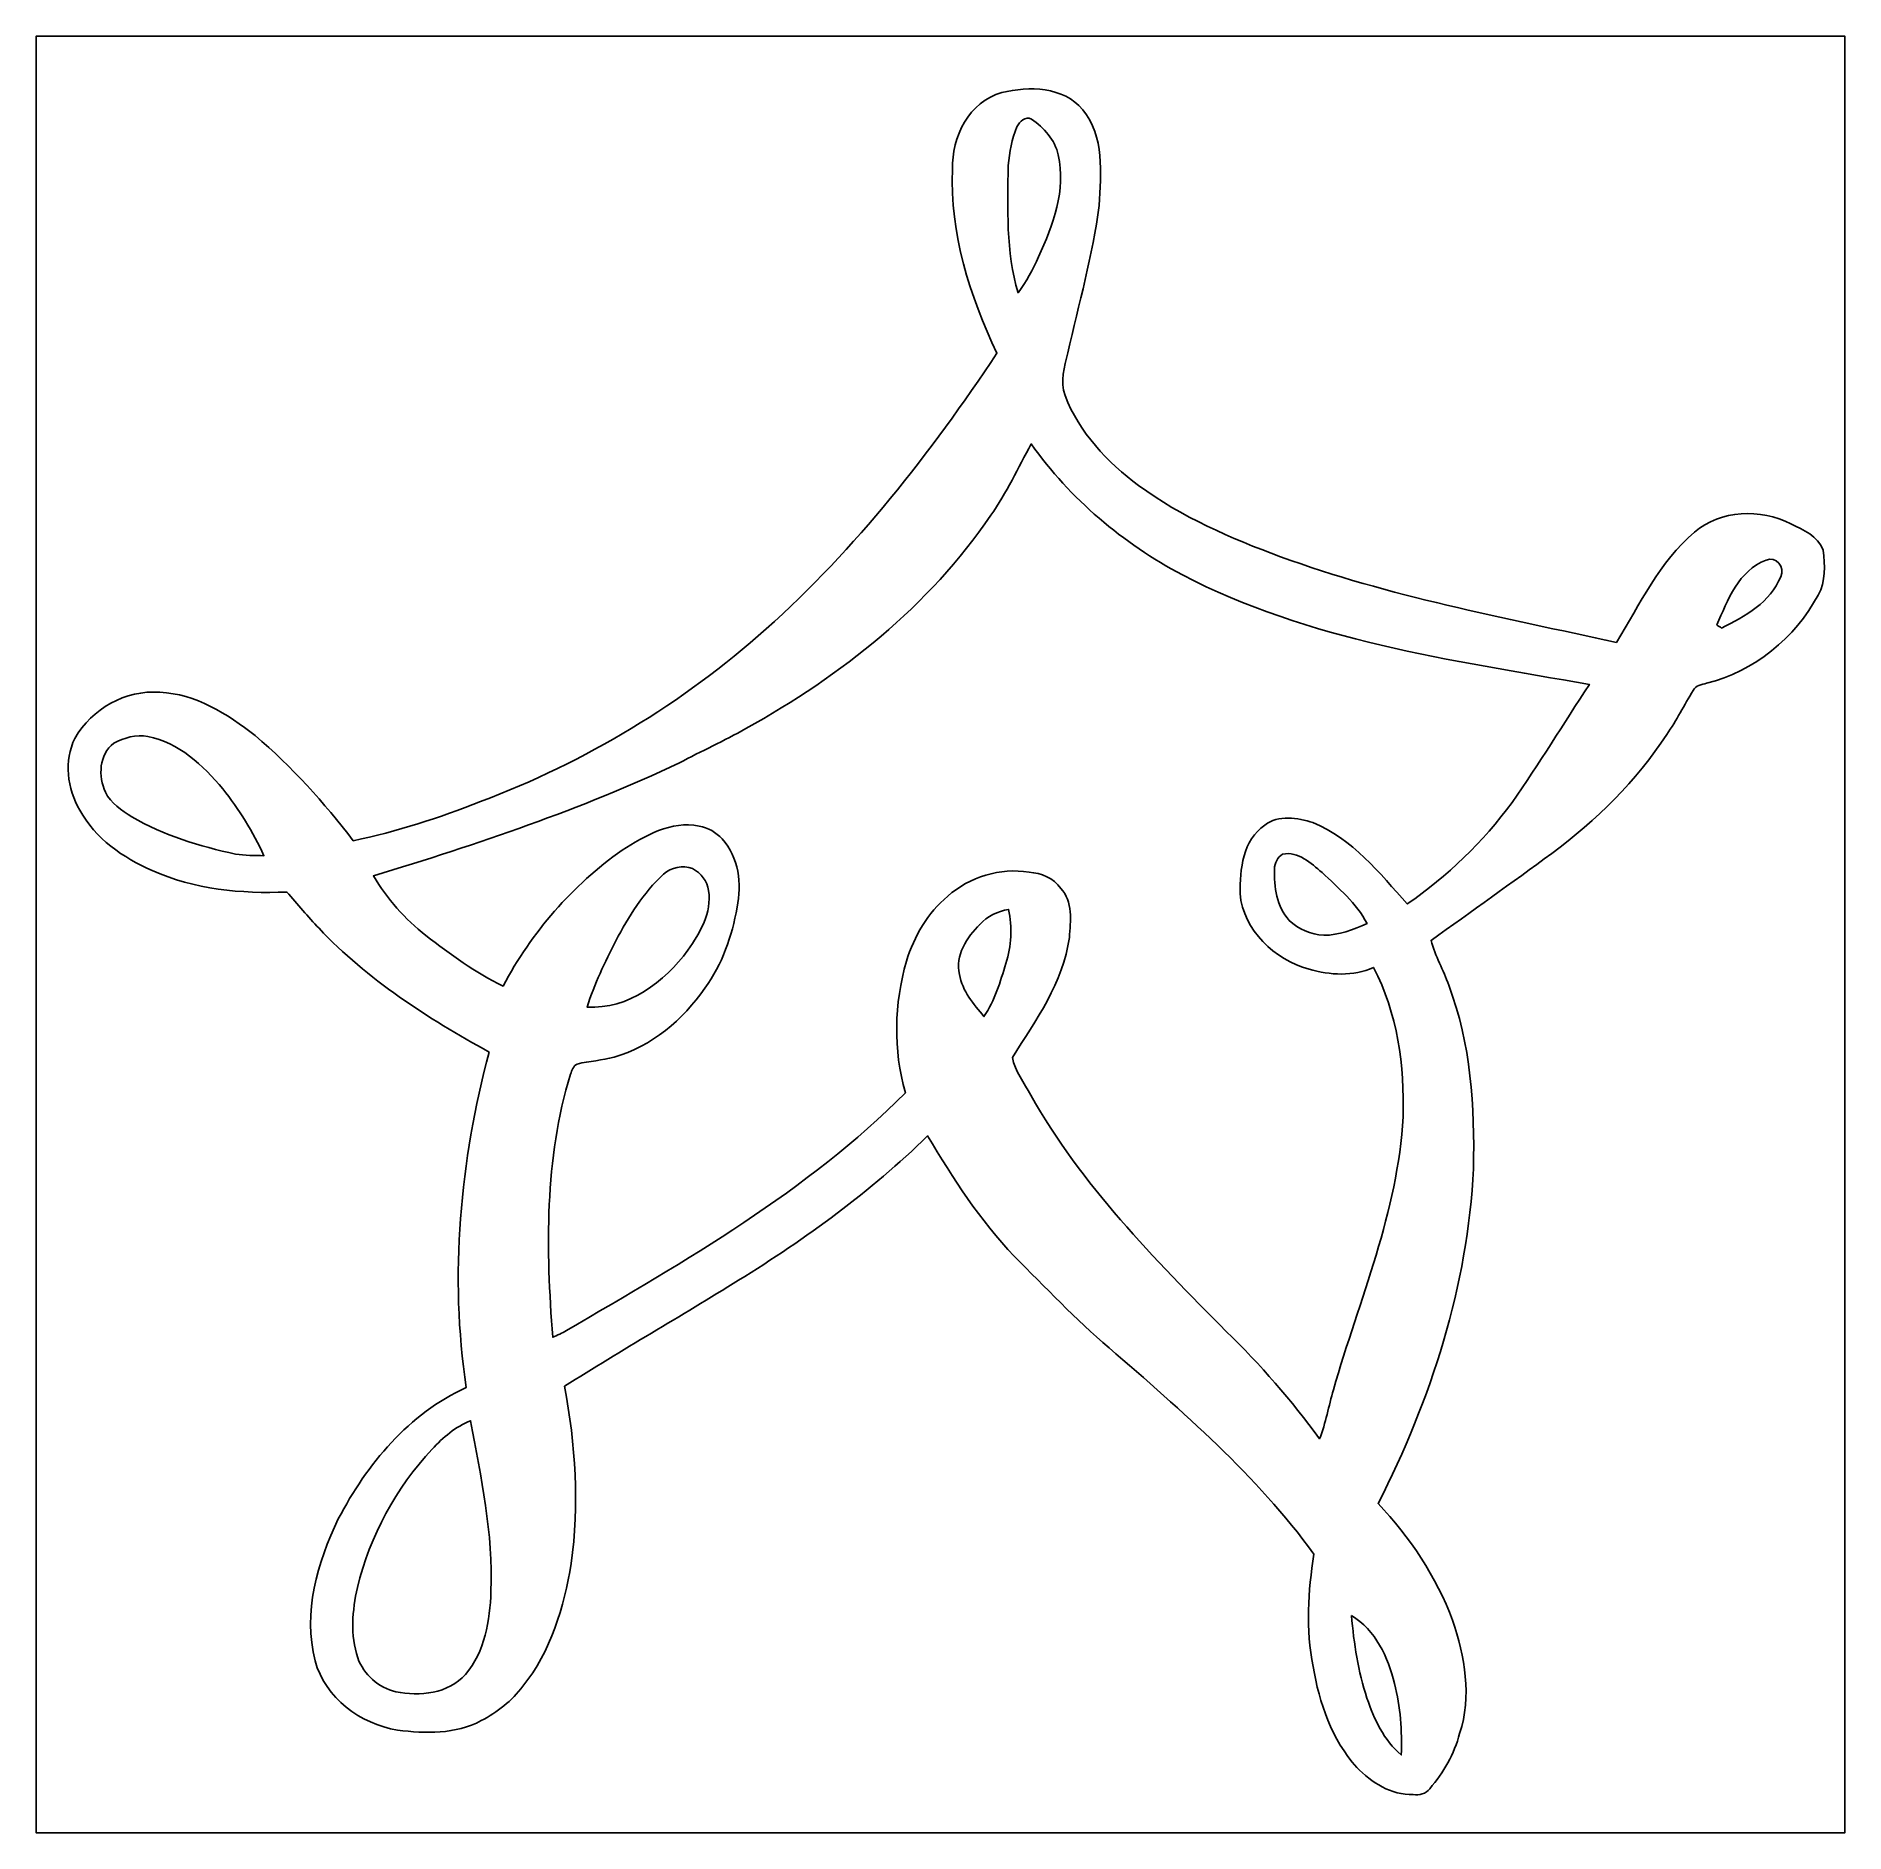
# Model space of a CAD drawing. Header units: centimetres. Extents: x -16.8 to 16.8, y -16.7 to 16.7.
import ezdxf

# ---------------------------------------------------------------- set-up
doc = ezdxf.new("R2010")
doc.units = ezdxf.units.CM
doc.header["$MEASUREMENT"] = 0
doc.layers.add('Layer 1', color=7, linetype='Continuous')

msp = doc.modelspace()

# ---------------------------------------------------------------- linework, layer by layer
at = {"layer": 'Layer 1', "color": 7}
for points, knots in [([(-16.77458, 16.66875), (-16.77458, 16.66875), (16.77458, 16.66875), (16.77458, 16.66875), (16.77458, 16.66875), (16.77458, 16.66875), (16.77458, -16.66875), (16.77458, -16.66875), (16.77458, -16.66875), (16.77458, -16.66875), (-16.77458, -16.66875), (-16.77458, -16.66875), (-16.77458, -16.66875), (-16.77458, -16.66875), (-16.77458, 16.66875), (-16.77458, 16.66875), (-16.77458, 16.66875), (-16.77458, 16.66875), (-16.77458, 16.66875), (-16.77458, 16.66875)], [0, 0, 0, 0, 0.16666667, 0.16666667, 0.16666667, 0.16666667, 0.33333333, 0.33333333, 0.33333333, 0.33333333, 0.5, 0.5, 0.5, 0.5, 0.66666667, 0.66666667, 0.66666667, 0.66666667, 1, 1, 1, 1]), ([(1.13947, 15.62206), (0.53234, 15.45872), (0.20461, 14.79303), (0.22437, 14.20036), (0.22437, 14.20036), (0.1651, 13.00833), (0.54434, 11.85086), (1.04704, 10.78618), (1.04704, 10.78618), (-0.18662, 8.93163), (-1.56633, 7.15504), (-3.23568, 5.6702), (-3.23568, 5.6702), (-4.78261, 4.28801), (-6.58883, 3.19546), (-8.53158, 2.46803), (-8.53158, 2.46803), (-9.29675, 2.16359), (-10.08662, 1.90959), (-10.89237, 1.73919), (-10.89237, 1.73919), (-11.43564, 2.4451), (-12.02902, 3.11856), (-12.71376, 3.69076), (-12.71376, 3.69076), (-13.22458, 4.09116), (-13.81407, 4.46581), (-14.48294, 4.49474), (-14.48294, 4.49474), (-15.11406, 4.54166), (-15.748, 4.18959), (-16.05527, 3.6389), (-16.05527, 3.6389), (-16.26835, 3.22439), (-16.19568, 2.70334), (-15.96637, 2.30893), (-15.96637, 2.30893), (-15.67956, 1.78012), (-15.16063, 1.42134), (-14.62052, 1.18604), (-14.62052, 1.18604), (-13.84088, 0.83608), (-12.97058, 0.75389), (-12.12462, 0.78846), (-12.12462, 0.78846), (-11.92953, 0.56021), (-11.73621, 0.33055), (-11.52737, 0.11465), (-11.52737, 0.11465), (-10.62919, -0.83926), (-9.51442, -1.55469), (-8.37248, -2.18087), (-8.37248, -2.18087), (-8.91328, -4.20194), (-9.10555, -6.3313), (-8.79898, -8.40705), (-8.79898, -8.40705), (-9.8612, -8.88294), (-10.64048, -9.83051), (-11.17, -10.84404), (-11.17, -10.84404), (-11.56194, -11.65366), (-11.82652, -12.58041), (-11.60216, -13.47752), (-11.60216, -13.47752), (-11.41024, -14.16509), (-10.76396, -14.65368), (-10.07181, -14.76093), (-10.07181, -14.76093), (-9.55499, -14.82937), (-8.99125, -14.84207), (-8.51958, -14.58595), (-8.51958, -14.58595), (-8.22043, -14.43284), (-7.94985, -14.21871), (-7.747, -13.94954), (-7.747, -13.94954), (-7.22454, -13.30184), (-6.99029, -12.47987), (-6.84883, -11.67377), (-6.84883, -11.67377), (-6.70066, -10.57839), (-6.76839, -9.46432), (-6.97477, -8.38094), (-6.97477, -8.38094), (-5.90973, -7.70784), (-4.81471, -7.08307), (-3.74579, -6.41597), (-3.74579, -6.41597), (-2.49343, -5.64127), (-1.29611, -4.76814), (-0.24024, -3.73874), (-0.24024, -3.73874), (0.23248, -4.52543), (0.7299, -5.30437), (1.36913, -5.96865), (1.36913, -5.96865), (1.94204, -6.54791), (2.5079, -7.13599), (3.12561, -7.66833), (3.12561, -7.66833), (4.48416, -8.84696), (5.8607, -10.03406), (6.92679, -11.49562), (6.92679, -11.49562), (6.81919, -12.1853), (6.77016, -12.89544), (6.91268, -13.58406), (6.91268, -13.58406), (7.02416, -14.26104), (7.25946, -14.93626), (7.7216, -15.45661), (7.7216, -15.45661), (7.99571, -15.73389), (8.36119, -15.97166), (8.76617, -15.95967), (8.76617, -15.95967), (8.88118, -15.98366), (9.00289, -15.93885), (9.07521, -15.84925), (9.07521, -15.84925), (9.33097, -15.55327), (9.53029, -15.20402), (9.63013, -14.82443), (9.63013, -14.82443), (9.86049, -14.13863), (9.7222, -13.39356), (9.49925, -12.72505), (9.49925, -12.72505), (9.20115, -11.91507), (8.70514, -11.18658), (8.11706, -10.55899), (8.11706, -10.55899), (9.0992, -8.6293), (9.78217, -6.51827), (9.8866, -4.34552), (9.8866, -4.34552), (9.90953, -3.19934), (9.84109, -2.02424), (9.42657, -0.94298), (9.42657, -0.94298), (9.33168, -0.65969), (9.17469, -0.40005), (9.10096, -0.10936), (9.10096, -0.10936), (9.84814, 0.42616), (10.59603, 0.96097), (11.33934, 1.50248), (11.33934, 1.50248), (12.16201, 2.11667), (12.91096, 2.84621), (13.47082, 3.71122), (13.47082, 3.71122), (13.6525, 3.97228), (13.79361, 4.25803), (13.96294, 4.52684), (13.96294, 4.52684), (14.00387, 4.62774), (14.12028, 4.62986), (14.20989, 4.66372), (14.20989, 4.66372), (15.09042, 4.87856), (15.85524, 5.50333), (16.27999, 6.29885), (16.27999, 6.29885), (16.42322, 6.55179), (16.40699, 6.85059), (16.3703, 7.12858), (16.3703, 7.12858), (16.27646, 7.39352), (16.008, 7.50993), (15.77234, 7.62), (15.77234, 7.62), (15.21319, 7.90434), (14.472, 7.88458), (13.98623, 7.46266), (13.98623, 7.46266), (13.33253, 6.91762), (12.97905, 6.12669), (12.53843, 5.41902), (12.53843, 5.41902), (10.44575, 5.88151), (8.32591, 6.27168), (6.30767, 7.0104), (6.30767, 7.0104), (5.3848, 7.35013), (4.47111, 7.74488), (3.67559, 8.33226), (3.67559, 8.33226), (3.09668, 8.76406), (2.56857, 9.31298), (2.31069, 9.99949), (2.31069, 9.99949), (2.20839, 10.26054), (2.3054, 10.53218), (2.36149, 10.79112), (2.36149, 10.79112), (2.56611, 11.70129), (2.82046, 12.60263), (2.94358, 13.52903), (2.94358, 13.52903), (2.9778, 14.12311), (3.04377, 14.81032), (2.63878, 15.30315), (2.63878, 15.30315), (2.27859, 15.73495), (1.64324, 15.74588), (1.13947, 15.62206)], [0, 0, 0, 0, 0.01886792, 0.01886792, 0.01886792, 0.01886792, 0.03773585, 0.03773585, 0.03773585, 0.03773585, 0.05660377, 0.05660377, 0.05660377, 0.05660377, 0.0754717, 0.0754717, 0.0754717, 0.0754717, 0.09433962, 0.09433962, 0.09433962, 0.09433962, 0.11320755, 0.11320755, 0.11320755, 0.11320755, 0.13207547, 0.13207547, 0.13207547, 0.13207547, 0.1509434, 0.1509434, 0.1509434, 0.1509434, 0.16981132, 0.16981132, 0.16981132, 0.16981132, 0.18867925, 0.18867925, 0.18867925, 0.18867925, 0.20754717, 0.20754717, 0.20754717, 0.20754717, 0.22641509, 0.22641509, 0.22641509, 0.22641509, 0.24528302, 0.24528302, 0.24528302, 0.24528302, 0.26415094, 0.26415094, 0.26415094, 0.26415094, 0.28301887, 0.28301887, 0.28301887, 0.28301887, 0.30188679, 0.30188679, 0.30188679, 0.30188679, 0.32075472, 0.32075472, 0.32075472, 0.32075472, 0.33962264, 0.33962264, 0.33962264, 0.33962264, 0.35849057, 0.35849057, 0.35849057, 0.35849057, 0.37735849, 0.37735849, 0.37735849, 0.37735849, 0.39622642, 0.39622642, 0.39622642, 0.39622642, 0.41509434, 0.41509434, 0.41509434, 0.41509434, 0.43396226, 0.43396226, 0.43396226, 0.43396226, 0.45283019, 0.45283019, 0.45283019, 0.45283019, 0.47169811, 0.47169811, 0.47169811, 0.47169811, 0.49056604, 0.49056604, 0.49056604, 0.49056604, 0.50943396, 0.50943396, 0.50943396, 0.50943396, 0.52830189, 0.52830189, 0.52830189, 0.52830189, 0.54716981, 0.54716981, 0.54716981, 0.54716981, 0.56603774, 0.56603774, 0.56603774, 0.56603774, 0.58490566, 0.58490566, 0.58490566, 0.58490566, 0.60377358, 0.60377358, 0.60377358, 0.60377358, 0.62264151, 0.62264151, 0.62264151, 0.62264151, 0.64150943, 0.64150943, 0.64150943, 0.64150943, 0.66037736, 0.66037736, 0.66037736, 0.66037736, 0.67924528, 0.67924528, 0.67924528, 0.67924528, 0.69811321, 0.69811321, 0.69811321, 0.69811321, 0.71698113, 0.71698113, 0.71698113, 0.71698113, 0.73584906, 0.73584906, 0.73584906, 0.73584906, 0.75471698, 0.75471698, 0.75471698, 0.75471698, 0.77358491, 0.77358491, 0.77358491, 0.77358491, 0.79245283, 0.79245283, 0.79245283, 0.79245283, 0.81132075, 0.81132075, 0.81132075, 0.81132075, 0.83018868, 0.83018868, 0.83018868, 0.83018868, 0.8490566, 0.8490566, 0.8490566, 0.8490566, 0.86792453, 0.86792453, 0.86792453, 0.86792453, 0.88679245, 0.88679245, 0.88679245, 0.88679245, 0.90566038, 0.90566038, 0.90566038, 0.90566038, 0.9245283, 0.9245283, 0.9245283, 0.9245283, 0.94339623, 0.94339623, 0.94339623, 0.94339623, 0.96226415, 0.96226415, 0.96226415, 0.96226415, 1, 1, 1, 1]), ([(1.41852, 14.98741), (1.46085, 15.08337), (1.57903, 15.19167), (1.68734, 15.12958), (1.68734, 15.12958), (1.91452, 14.97048), (2.12513, 14.74576), (2.1844, 14.46565), (2.1844, 14.46565), (2.33151, 13.81372), (2.0895, 13.15896), (1.81892, 12.57335), (1.81892, 12.57335), (1.71344, 12.34017), (1.59456, 12.1098), (1.43792, 11.9066), (1.43792, 11.9066), (1.20826, 12.67107), (1.24778, 13.48211), (1.25554, 14.27057), (1.25554, 14.27057), (1.28129, 14.51363), (1.31727, 14.76269), (1.41852, 14.98741)], [0, 0, 0, 0, 0.14285714, 0.14285714, 0.14285714, 0.14285714, 0.28571429, 0.28571429, 0.28571429, 0.28571429, 0.42857143, 0.42857143, 0.42857143, 0.42857143, 0.57142857, 0.57142857, 0.57142857, 0.57142857, 0.71428571, 0.71428571, 0.71428571, 0.71428571, 1, 1, 1, 1]), ([(0.9338, 7.77946), (1.22696, 8.19503), (1.43969, 8.65787), (1.68275, 9.10272), (1.68275, 9.10272), (2.40489, 8.08002), (3.38279, 7.25734), (4.48627, 6.67279), (4.48627, 6.67279), (6.82307, 5.45218), (9.47279, 5.09164), (12.03713, 4.63903), (12.03713, 4.63903), (11.55594, 3.91195), (11.10509, 3.16336), (10.60097, 2.45181), (10.60097, 2.45181), (10.06651, 1.71768), (9.40294, 1.08268), (8.65681, 0.56656), (8.65681, 0.56656), (8.14599, 1.14194), (7.6387, 1.77483), (6.90845, 2.0761), (6.90845, 2.0761), (6.62305, 2.16464), (6.26851, 2.2292), (6.01451, 2.02918), (6.01451, 2.02918), (5.60987, 1.75542), (5.55307, 1.20333), (5.5566, 0.75883), (5.5566, 0.75883), (5.61587, 0.06879), (6.19972, -0.45932), (6.83613, -0.64594), (6.83613, -0.64594), (7.22312, -0.75142), (7.65845, -0.78599), (8.03099, -0.61066), (8.03099, -0.61066), (8.47831, -1.45874), (8.60848, -2.43664), (8.58026, -3.3849), (8.58026, -3.3849), (8.48713, -5.14385), (7.76993, -6.77545), (7.28698, -8.44621), (7.28698, -8.44621), (7.20125, -8.74889), (7.14763, -9.06216), (7.03227, -9.35602), (7.03227, -9.35602), (6.50875, -8.64764), (5.93478, -7.97595), (5.30084, -7.36388), (5.30084, -7.36388), (3.96381, -6.01909), (2.61373, -4.64467), (1.67393, -2.98133), (1.67393, -2.98133), (1.55681, -2.75167), (1.38007, -2.53929), (1.33279, -2.28212), (1.33279, -2.28212), (1.76989, -1.58926), (2.27683, -0.88935), (2.39007, -0.05503), (2.39007, -0.05503), (2.41229, 0.24977), (2.4638, 0.61207), (2.23026, 0.85549), (2.23026, 0.85549), (2.09762, 1.0474), (1.86972, 1.14088), (1.64289, 1.15605), (1.64289, 1.15605), (1.10596, 1.24495), (0.54151, 1.06786), (0.13406, 0.71155), (0.13406, 0.71155), (-0.23918, 0.40181), (-0.48613, -0.03493), (-0.63218, -0.49213), (-0.63218, -0.49213), (-0.85725, -1.28588), (-0.87948, -2.14066), (-0.65193, -2.93617), (-0.65193, -2.93617), (-2.4698, -4.77026), (-4.72969, -6.05472), (-6.93914, -7.34942), (-6.93914, -7.34942), (-7.02098, -7.39599), (-7.10565, -7.43726), (-7.19314, -7.47219), (-7.19314, -7.47219), (-7.31767, -5.84553), (-7.34836, -4.16666), (-6.86329, -2.59151), (-6.86329, -2.59151), (-6.83401, -2.52377), (-6.8132, -2.43734), (-6.74053, -2.40312), (-6.74053, -2.40312), (-6.51439, -2.34491), (-6.27768, -2.33927), (-6.05296, -2.27506), (-6.05296, -2.27506), (-5.35517, -2.08033), (-4.77732, -1.57939), (-4.36915, -0.99448), (-4.36915, -0.99448), (-4.05165, -0.55351), (-3.86186, -0.02963), (-3.77437, 0.50412), (-3.77437, 0.50412), (-3.68335, 0.93557), (-3.74191, 1.43581), (-4.04883, 1.77306), (-4.04883, 1.77306), (-4.16207, 1.89406), (-4.31306, 1.98402), (-4.47781, 2.00872), (-4.47781, 2.00872), (-4.99886, 2.12513), (-5.4804, 1.82174), (-5.90691, 1.56669), (-5.90691, 1.56669), (-6.82554, 0.91475), (-7.5879, 0.03881), (-8.11318, -0.95814), (-8.11318, -0.95814), (-8.62965, -0.71226), (-9.09285, -0.36759), (-9.54405, -0.0194), (-9.54405, -0.0194), (-9.93881, 0.28046), (-10.25878, 0.66675), (-10.51913, 1.0862), (-10.51913, 1.0862), (-8.59049, 1.67711), (-6.67032, 2.32022), (-4.84434, 3.18347), (-4.84434, 3.18347), (-4.43618, 3.40325), (-4.01214, 3.59234), (-3.60821, 3.82023), (-3.60821, 3.82023), (-1.84221, 4.80201), (-0.20779, 6.09494), (0.9338, 7.77946)], [0, 0, 0, 0, 0.02564103, 0.02564103, 0.02564103, 0.02564103, 0.05128205, 0.05128205, 0.05128205, 0.05128205, 0.07692308, 0.07692308, 0.07692308, 0.07692308, 0.1025641, 0.1025641, 0.1025641, 0.1025641, 0.12820513, 0.12820513, 0.12820513, 0.12820513, 0.15384615, 0.15384615, 0.15384615, 0.15384615, 0.17948718, 0.17948718, 0.17948718, 0.17948718, 0.20512821, 0.20512821, 0.20512821, 0.20512821, 0.23076923, 0.23076923, 0.23076923, 0.23076923, 0.25641026, 0.25641026, 0.25641026, 0.25641026, 0.28205128, 0.28205128, 0.28205128, 0.28205128, 0.30769231, 0.30769231, 0.30769231, 0.30769231, 0.33333333, 0.33333333, 0.33333333, 0.33333333, 0.35897436, 0.35897436, 0.35897436, 0.35897436, 0.38461538, 0.38461538, 0.38461538, 0.38461538, 0.41025641, 0.41025641, 0.41025641, 0.41025641, 0.43589744, 0.43589744, 0.43589744, 0.43589744, 0.46153846, 0.46153846, 0.46153846, 0.46153846, 0.48717949, 0.48717949, 0.48717949, 0.48717949, 0.51282051, 0.51282051, 0.51282051, 0.51282051, 0.53846154, 0.53846154, 0.53846154, 0.53846154, 0.56410256, 0.56410256, 0.56410256, 0.56410256, 0.58974359, 0.58974359, 0.58974359, 0.58974359, 0.61538462, 0.61538462, 0.61538462, 0.61538462, 0.64102564, 0.64102564, 0.64102564, 0.64102564, 0.66666667, 0.66666667, 0.66666667, 0.66666667, 0.69230769, 0.69230769, 0.69230769, 0.69230769, 0.71794872, 0.71794872, 0.71794872, 0.71794872, 0.74358974, 0.74358974, 0.74358974, 0.74358974, 0.76923077, 0.76923077, 0.76923077, 0.76923077, 0.79487179, 0.79487179, 0.79487179, 0.79487179, 0.82051282, 0.82051282, 0.82051282, 0.82051282, 0.84615385, 0.84615385, 0.84615385, 0.84615385, 0.87179487, 0.87179487, 0.87179487, 0.87179487, 0.8974359, 0.8974359, 0.8974359, 0.8974359, 0.92307692, 0.92307692, 0.92307692, 0.92307692, 0.94871795, 0.94871795, 0.94871795, 0.94871795, 1, 1, 1, 1]), ([(15.3162, 6.94655), (15.49082, 7.03298), (15.6785, 6.80685), (15.58537, 6.63963), (15.58537, 6.63963), (15.39734, 6.16479), (14.92215, 5.90303), (14.48823, 5.68678), (14.48823, 5.68678), (14.46565, 5.70089), (14.4205, 5.72876), (14.39827, 5.74287), (14.39827, 5.74287), (14.60712, 6.20219), (14.80079, 6.75746), (15.3162, 6.94655)], [0, 0, 0, 0, 0.2, 0.2, 0.2, 0.2, 0.4, 0.4, 0.4, 0.4, 0.6, 0.6, 0.6, 0.6, 1, 1, 1, 1]), ([(-15.33172, 3.54859), (-15.14404, 3.65689), (-14.92003, 3.70805), (-14.70448, 3.67594), (-14.70448, 3.67594), (-14.12734, 3.56729), (-13.67931, 3.1369), (-13.31278, 2.70369), (-13.31278, 2.70369), (-13.01503, 2.31951), (-12.74974, 1.90606), (-12.55078, 1.46156), (-12.55078, 1.46156), (-12.7254, 1.47249), (-12.90214, 1.45979), (-13.0743, 1.4926), (-13.0743, 1.4926), (-13.74246, 1.63477), (-14.40603, 1.83938), (-15.00082, 2.18087), (-15.00082, 2.18087), (-15.18461, 2.30611), (-15.38958, 2.43487), (-15.49153, 2.64019), (-15.49153, 2.64019), (-15.62418, 2.93758), (-15.61112, 3.33728), (-15.33172, 3.54859)], [0, 0, 0, 0, 0.125, 0.125, 0.125, 0.125, 0.25, 0.25, 0.25, 0.25, 0.375, 0.375, 0.375, 0.375, 0.5, 0.5, 0.5, 0.5, 0.625, 0.625, 0.625, 0.625, 0.75, 0.75, 0.75, 0.75, 1, 1, 1, 1]), ([(6.34541, 1.49225), (6.64069, 1.55011), (6.86964, 1.32045), (7.07849, 1.15182), (7.07849, 1.15182), (7.38046, 0.86184), (7.71419, 0.58138), (7.91245, 0.20496), (7.91245, 0.20496), (7.65916, 0.08784), (7.39034, -0.01235), (7.10812, -0.01517), (7.10812, -0.01517), (6.87176, 0.00176), (6.64034, 0.09596), (6.4703, 0.26211), (6.4703, 0.26211), (6.23182, 0.51541), (6.18878, 0.88441), (6.19337, 1.21638), (6.19337, 1.21638), (6.19866, 1.32503), (6.25369, 1.43192), (6.34541, 1.49225)], [0, 0, 0, 0, 0.14285714, 0.14285714, 0.14285714, 0.14285714, 0.28571429, 0.28571429, 0.28571429, 0.28571429, 0.42857143, 0.42857143, 0.42857143, 0.42857143, 0.57142857, 0.57142857, 0.57142857, 0.57142857, 0.71428571, 0.71428571, 0.71428571, 0.71428571, 1, 1, 1, 1]), ([(-5.14068, 1.11901), (-4.9978, 1.25236), (-4.78084, 1.28834), (-4.59775, 1.22237), (-4.59775, 1.22237), (-4.44571, 1.14053), (-4.31906, 0.9906), (-4.30213, 0.81386), (-4.30213, 0.81386), (-4.23863, 0.40711), (-4.46229, 0.02928), (-4.68524, -0.29034), (-4.68524, -0.29034), (-5.11669, -0.87983), (-5.79085, -1.39418), (-6.55673, -1.3462), (-6.55673, -1.3462), (-6.41844, -0.92004), (-6.22547, -0.51435), (-6.02192, -0.11606), (-6.02192, -0.11606), (-5.78803, 0.33338), (-5.51215, 0.77011), (-5.14068, 1.11901)], [0, 0, 0, 0, 0.14285714, 0.14285714, 0.14285714, 0.14285714, 0.28571429, 0.28571429, 0.28571429, 0.28571429, 0.42857143, 0.42857143, 0.42857143, 0.42857143, 0.57142857, 0.57142857, 0.57142857, 0.57142857, 0.71428571, 0.71428571, 0.71428571, 0.71428571, 1, 1, 1, 1]), ([(0.72884, 0.18803), (0.86713, 0.34184), (1.06398, 0.42721), (1.26436, 0.46602), (1.26436, 0.46602), (1.33562, 0.13441), (1.32045, -0.21519), (1.21179, -0.53693), (1.21179, -0.53693), (1.1116, -0.87806), (1.00471, -1.22273), (0.8068, -1.52188), (0.8068, -1.52188), (0.61454, -1.29187), (0.40111, -1.04846), (0.35489, -0.7426), (0.35489, -0.7426), (0.26176, -0.38911), (0.49212, -0.05151), (0.72884, 0.18803)], [0, 0, 0, 0, 0.16666667, 0.16666667, 0.16666667, 0.16666667, 0.33333333, 0.33333333, 0.33333333, 0.33333333, 0.5, 0.5, 0.5, 0.5, 0.66666667, 0.66666667, 0.66666667, 0.66666667, 1, 1, 1, 1]), ([(-9.4294, -9.55005), (-9.2269, -9.3345), (-8.99689, -9.12989), (-8.71679, -9.02335), (-8.71679, -9.02335), (-8.52382, -10.06898), (-8.29592, -11.11956), (-8.33931, -12.18918), (-8.33931, -12.18918), (-8.35731, -12.72646), (-8.44868, -13.30995), (-8.81204, -13.73117), (-8.81204, -13.73117), (-9.1246, -14.08748), (-9.66505, -14.13933), (-10.1025, -14.05255), (-10.1025, -14.05255), (-10.42353, -13.97706), (-10.69481, -13.73187), (-10.81052, -13.42355), (-10.81052, -13.42355), (-10.94775, -12.99845), (-10.91177, -12.54337), (-10.81687, -12.11404), (-10.81687, -12.11404), (-10.58263, -11.15977), (-10.10038, -10.26795), (-9.4294, -9.55005)], [0, 0, 0, 0, 0.125, 0.125, 0.125, 0.125, 0.25, 0.25, 0.25, 0.25, 0.375, 0.375, 0.375, 0.375, 0.5, 0.5, 0.5, 0.5, 0.625, 0.625, 0.625, 0.625, 0.75, 0.75, 0.75, 0.75, 1, 1, 1, 1]), ([(7.62247, -12.63615), (8.07367, -12.90602), (8.30016, -13.40944), (8.42257, -13.89944), (8.42257, -13.89944), (8.53511, -14.33019), (8.56121, -14.77786), (8.54604, -15.22166), (8.54604, -15.22166), (8.22431, -14.95319), (8.04333, -14.55879), (7.91104, -14.17002), (7.91104, -14.17002), (7.74771, -13.67437), (7.66762, -13.15473), (7.62247, -12.63615)], [0, 0, 0, 0, 0.2, 0.2, 0.2, 0.2, 0.4, 0.4, 0.4, 0.4, 0.6, 0.6, 0.6, 0.6, 1, 1, 1, 1])]:
    msp.add_open_spline(points, degree=3, knots=knots, dxfattribs=at)
at = {"layer": 'Layer 1', "color": 251}
for points, knots in [([(1.13947, 15.62206), (1.64324, 15.74588), (2.27859, 15.73495), (2.63878, 15.30315), (2.63878, 15.30315), (3.04377, 14.81032), (2.9778, 14.12311), (2.94358, 13.52903), (2.94358, 13.52903), (2.82046, 12.60263), (2.56611, 11.70129), (2.36149, 10.79112), (2.36149, 10.79112), (2.3054, 10.53218), (2.20839, 10.26054), (2.31069, 9.99949), (2.31069, 9.99949), (2.56857, 9.31298), (3.09668, 8.76406), (3.67559, 8.33226), (3.67559, 8.33226), (4.47111, 7.74488), (5.3848, 7.35013), (6.30767, 7.0104), (6.30767, 7.0104), (8.32591, 6.27168), (10.44575, 5.88151), (12.53843, 5.41902), (12.53843, 5.41902), (12.97905, 6.12669), (13.33253, 6.91762), (13.98623, 7.46266), (13.98623, 7.46266), (14.472, 7.88458), (15.21319, 7.90434), (15.77234, 7.62), (15.77234, 7.62), (16.008, 7.50993), (16.27646, 7.39352), (16.3703, 7.12858), (16.3703, 7.12858), (16.40699, 6.85059), (16.42322, 6.55179), (16.27999, 6.29885), (16.27999, 6.29885), (15.85524, 5.50333), (15.09042, 4.87856), (14.20989, 4.66372), (14.20989, 4.66372), (14.12028, 4.62986), (14.00387, 4.62774), (13.96294, 4.52684), (13.96294, 4.52684), (13.79361, 4.25803), (13.6525, 3.97228), (13.47082, 3.71122), (13.47082, 3.71122), (12.91096, 2.84621), (12.16201, 2.11667), (11.33934, 1.50248), (11.33934, 1.50248), (10.59603, 0.96097), (9.84814, 0.42616), (9.10096, -0.10936), (9.10096, -0.10936), (9.17469, -0.40005), (9.33168, -0.65969), (9.42657, -0.94298), (9.42657, -0.94298), (9.84109, -2.02424), (9.90953, -3.19934), (9.8866, -4.34552), (9.8866, -4.34552), (9.78217, -6.51827), (9.0992, -8.6293), (8.11706, -10.55899), (8.11706, -10.55899), (8.70514, -11.18658), (9.20115, -11.91507), (9.49925, -12.72505), (9.49925, -12.72505), (9.7222, -13.39356), (9.86049, -14.13863), (9.63013, -14.82443), (9.63013, -14.82443), (9.53029, -15.20402), (9.33097, -15.55327), (9.07521, -15.84925), (9.07521, -15.84925), (9.00289, -15.93885), (8.88118, -15.98366), (8.76617, -15.95967), (8.76617, -15.95967), (8.36119, -15.97166), (7.99571, -15.73389), (7.7216, -15.45661), (7.7216, -15.45661), (7.25946, -14.93626), (7.02416, -14.26104), (6.91268, -13.58406), (6.91268, -13.58406), (6.77016, -12.89544), (6.81919, -12.1853), (6.92679, -11.49562), (6.92679, -11.49562), (5.8607, -10.03406), (4.48416, -8.84696), (3.12561, -7.66833), (3.12561, -7.66833), (2.5079, -7.13599), (1.94204, -6.54791), (1.36913, -5.96865), (1.36913, -5.96865), (0.7299, -5.30437), (0.23248, -4.52543), (-0.24024, -3.73874), (-0.24024, -3.73874), (-1.29611, -4.76814), (-2.49343, -5.64127), (-3.74579, -6.41597), (-3.74579, -6.41597), (-4.81471, -7.08307), (-5.90973, -7.70784), (-6.97477, -8.38094), (-6.97477, -8.38094), (-6.76839, -9.46432), (-6.70066, -10.57839), (-6.84883, -11.67377), (-6.84883, -11.67377), (-6.99029, -12.47987), (-7.22454, -13.30184), (-7.747, -13.94954), (-7.747, -13.94954), (-7.94985, -14.21871), (-8.22043, -14.43284), (-8.51958, -14.58595), (-8.51958, -14.58595), (-8.99125, -14.84207), (-9.55499, -14.82937), (-10.07181, -14.76093), (-10.07181, -14.76093), (-10.76396, -14.65368), (-11.41024, -14.16509), (-11.60216, -13.47752), (-11.60216, -13.47752), (-11.82652, -12.58041), (-11.56194, -11.65366), (-11.17, -10.84404), (-11.17, -10.84404), (-10.64048, -9.83051), (-9.8612, -8.88294), (-8.79898, -8.40705), (-8.79898, -8.40705), (-9.10555, -6.3313), (-8.91328, -4.20194), (-8.37248, -2.18087), (-8.37248, -2.18087), (-9.51442, -1.55469), (-10.62919, -0.83926), (-11.52737, 0.11465), (-11.52737, 0.11465), (-11.73621, 0.33055), (-11.92953, 0.56021), (-12.12462, 0.78846), (-12.12462, 0.78846), (-12.97058, 0.75389), (-13.84088, 0.83608), (-14.62052, 1.18604), (-14.62052, 1.18604), (-15.16063, 1.42134), (-15.67956, 1.78012), (-15.96637, 2.30893), (-15.96637, 2.30893), (-16.19568, 2.70334), (-16.26835, 3.22439), (-16.05527, 3.6389), (-16.05527, 3.6389), (-15.748, 4.18959), (-15.11406, 4.54166), (-14.48294, 4.49474), (-14.48294, 4.49474), (-13.81407, 4.46581), (-13.22458, 4.09116), (-12.71376, 3.69076), (-12.71376, 3.69076), (-12.02902, 3.11856), (-11.43564, 2.4451), (-10.89237, 1.73919), (-10.89237, 1.73919), (-10.08662, 1.90959), (-9.29675, 2.16359), (-8.53158, 2.46803), (-8.53158, 2.46803), (-6.58883, 3.19546), (-4.78261, 4.28801), (-3.23568, 5.6702), (-3.23568, 5.6702), (-1.56633, 7.15504), (-0.18662, 8.93163), (1.04704, 10.78618), (1.04704, 10.78618), (0.54434, 11.85086), (0.1651, 13.00833), (0.22437, 14.20036), (0.22437, 14.20036), (0.20461, 14.79303), (0.53234, 15.45872), (1.13947, 15.62206), (1.13947, 15.62206), (1.13947, 15.62206), (1.13947, 15.62206), (1.13947, 15.62206)], [0, 0, 0, 0, 0.01851852, 0.01851852, 0.01851852, 0.01851852, 0.03703704, 0.03703704, 0.03703704, 0.03703704, 0.05555556, 0.05555556, 0.05555556, 0.05555556, 0.07407407, 0.07407407, 0.07407407, 0.07407407, 0.09259259, 0.09259259, 0.09259259, 0.09259259, 0.11111111, 0.11111111, 0.11111111, 0.11111111, 0.12962963, 0.12962963, 0.12962963, 0.12962963, 0.14814815, 0.14814815, 0.14814815, 0.14814815, 0.16666667, 0.16666667, 0.16666667, 0.16666667, 0.18518519, 0.18518519, 0.18518519, 0.18518519, 0.2037037, 0.2037037, 0.2037037, 0.2037037, 0.22222222, 0.22222222, 0.22222222, 0.22222222, 0.24074074, 0.24074074, 0.24074074, 0.24074074, 0.25925926, 0.25925926, 0.25925926, 0.25925926, 0.27777778, 0.27777778, 0.27777778, 0.27777778, 0.2962963, 0.2962963, 0.2962963, 0.2962963, 0.31481481, 0.31481481, 0.31481481, 0.31481481, 0.33333333, 0.33333333, 0.33333333, 0.33333333, 0.35185185, 0.35185185, 0.35185185, 0.35185185, 0.37037037, 0.37037037, 0.37037037, 0.37037037, 0.38888889, 0.38888889, 0.38888889, 0.38888889, 0.40740741, 0.40740741, 0.40740741, 0.40740741, 0.42592593, 0.42592593, 0.42592593, 0.42592593, 0.44444444, 0.44444444, 0.44444444, 0.44444444, 0.46296296, 0.46296296, 0.46296296, 0.46296296, 0.48148148, 0.48148148, 0.48148148, 0.48148148, 0.5, 0.5, 0.5, 0.5, 0.51851852, 0.51851852, 0.51851852, 0.51851852, 0.53703704, 0.53703704, 0.53703704, 0.53703704, 0.55555556, 0.55555556, 0.55555556, 0.55555556, 0.57407407, 0.57407407, 0.57407407, 0.57407407, 0.59259259, 0.59259259, 0.59259259, 0.59259259, 0.61111111, 0.61111111, 0.61111111, 0.61111111, 0.62962963, 0.62962963, 0.62962963, 0.62962963, 0.64814815, 0.64814815, 0.64814815, 0.64814815, 0.66666667, 0.66666667, 0.66666667, 0.66666667, 0.68518519, 0.68518519, 0.68518519, 0.68518519, 0.7037037, 0.7037037, 0.7037037, 0.7037037, 0.72222222, 0.72222222, 0.72222222, 0.72222222, 0.74074074, 0.74074074, 0.74074074, 0.74074074, 0.75925926, 0.75925926, 0.75925926, 0.75925926, 0.77777778, 0.77777778, 0.77777778, 0.77777778, 0.7962963, 0.7962963, 0.7962963, 0.7962963, 0.81481481, 0.81481481, 0.81481481, 0.81481481, 0.83333333, 0.83333333, 0.83333333, 0.83333333, 0.85185185, 0.85185185, 0.85185185, 0.85185185, 0.87037037, 0.87037037, 0.87037037, 0.87037037, 0.88888889, 0.88888889, 0.88888889, 0.88888889, 0.90740741, 0.90740741, 0.90740741, 0.90740741, 0.92592593, 0.92592593, 0.92592593, 0.92592593, 0.94444444, 0.94444444, 0.94444444, 0.94444444, 0.96296296, 0.96296296, 0.96296296, 0.96296296, 1, 1, 1, 1]), ([(1.41852, 14.98741), (1.31727, 14.76269), (1.28129, 14.51363), (1.25554, 14.27057), (1.25554, 14.27057), (1.24778, 13.48211), (1.20826, 12.67107), (1.43792, 11.9066), (1.43792, 11.9066), (1.59456, 12.1098), (1.71344, 12.34017), (1.81892, 12.57335), (1.81892, 12.57335), (2.0895, 13.15896), (2.33151, 13.81372), (2.1844, 14.46565), (2.1844, 14.46565), (2.12513, 14.74576), (1.91452, 14.97048), (1.68734, 15.12958), (1.68734, 15.12958), (1.57903, 15.19167), (1.46085, 15.08337), (1.41852, 14.98741), (1.41852, 14.98741), (1.41852, 14.98741), (1.41852, 14.98741), (1.41852, 14.98741)], [0, 0, 0, 0, 0.125, 0.125, 0.125, 0.125, 0.25, 0.25, 0.25, 0.25, 0.375, 0.375, 0.375, 0.375, 0.5, 0.5, 0.5, 0.5, 0.625, 0.625, 0.625, 0.625, 0.75, 0.75, 0.75, 0.75, 1, 1, 1, 1]), ([(0.9338, 7.77946), (-0.20779, 6.09494), (-1.84221, 4.80201), (-3.60821, 3.82023), (-3.60821, 3.82023), (-4.01214, 3.59234), (-4.43618, 3.40325), (-4.84434, 3.18347), (-4.84434, 3.18347), (-6.67032, 2.32022), (-8.59049, 1.67711), (-10.51913, 1.0862), (-10.51913, 1.0862), (-10.25878, 0.66675), (-9.93881, 0.28046), (-9.54405, -0.0194), (-9.54405, -0.0194), (-9.09285, -0.36759), (-8.62965, -0.71226), (-8.11318, -0.95814), (-8.11318, -0.95814), (-7.5879, 0.03881), (-6.82554, 0.91475), (-5.90691, 1.56669), (-5.90691, 1.56669), (-5.4804, 1.82174), (-4.99886, 2.12513), (-4.47781, 2.00872), (-4.47781, 2.00872), (-4.31306, 1.98402), (-4.16207, 1.89406), (-4.04883, 1.77306), (-4.04883, 1.77306), (-3.74191, 1.43581), (-3.68335, 0.93557), (-3.77437, 0.50412), (-3.77437, 0.50412), (-3.86186, -0.02963), (-4.05165, -0.55351), (-4.36915, -0.99448), (-4.36915, -0.99448), (-4.77732, -1.57939), (-5.35517, -2.08033), (-6.05296, -2.27506), (-6.05296, -2.27506), (-6.27768, -2.33927), (-6.51439, -2.34491), (-6.74053, -2.40312), (-6.74053, -2.40312), (-6.8132, -2.43734), (-6.83401, -2.52377), (-6.86329, -2.59151), (-6.86329, -2.59151), (-7.34836, -4.16666), (-7.31767, -5.84553), (-7.19314, -7.47219), (-7.19314, -7.47219), (-7.10565, -7.43726), (-7.02098, -7.39599), (-6.93914, -7.34942), (-6.93914, -7.34942), (-4.72969, -6.05472), (-2.4698, -4.77026), (-0.65193, -2.93617), (-0.65193, -2.93617), (-0.87948, -2.14066), (-0.85725, -1.28588), (-0.63218, -0.49213), (-0.63218, -0.49213), (-0.48613, -0.03493), (-0.23918, 0.40181), (0.13406, 0.71155), (0.13406, 0.71155), (0.54151, 1.06786), (1.10596, 1.24495), (1.64289, 1.15605), (1.64289, 1.15605), (1.86972, 1.14088), (2.09762, 1.0474), (2.23026, 0.85549), (2.23026, 0.85549), (2.4638, 0.61207), (2.41229, 0.24977), (2.39007, -0.05503), (2.39007, -0.05503), (2.27683, -0.88935), (1.76989, -1.58926), (1.33279, -2.28212), (1.33279, -2.28212), (1.38007, -2.53929), (1.55681, -2.75167), (1.67393, -2.98133), (1.67393, -2.98133), (2.61373, -4.64467), (3.96381, -6.01909), (5.30084, -7.36388), (5.30084, -7.36388), (5.93478, -7.97595), (6.50875, -8.64764), (7.03227, -9.35602), (7.03227, -9.35602), (7.14763, -9.06216), (7.20125, -8.74889), (7.28698, -8.44621), (7.28698, -8.44621), (7.76993, -6.77545), (8.48713, -5.14385), (8.58026, -3.3849), (8.58026, -3.3849), (8.60848, -2.43664), (8.47831, -1.45874), (8.03099, -0.61066), (8.03099, -0.61066), (7.65845, -0.78599), (7.22312, -0.75142), (6.83613, -0.64594), (6.83613, -0.64594), (6.19972, -0.45932), (5.61587, 0.06879), (5.5566, 0.75883), (5.5566, 0.75883), (5.55307, 1.20333), (5.60987, 1.75542), (6.01451, 2.02918), (6.01451, 2.02918), (6.26851, 2.2292), (6.62305, 2.16464), (6.90845, 2.0761), (6.90845, 2.0761), (7.6387, 1.77483), (8.14599, 1.14194), (8.65681, 0.56656), (8.65681, 0.56656), (9.40294, 1.08268), (10.06651, 1.71768), (10.60097, 2.45181), (10.60097, 2.45181), (11.10509, 3.16336), (11.55594, 3.91195), (12.03713, 4.63903), (12.03713, 4.63903), (9.47279, 5.09164), (6.82307, 5.45218), (4.48627, 6.67279), (4.48627, 6.67279), (3.38279, 7.25734), (2.40489, 8.08002), (1.68275, 9.10272), (1.68275, 9.10272), (1.43969, 8.65787), (1.22696, 8.19503), (0.9338, 7.77946), (0.9338, 7.77946), (0.9338, 7.77946), (0.9338, 7.77946), (0.9338, 7.77946)], [0, 0, 0, 0, 0.025, 0.025, 0.025, 0.025, 0.05, 0.05, 0.05, 0.05, 0.075, 0.075, 0.075, 0.075, 0.1, 0.1, 0.1, 0.1, 0.125, 0.125, 0.125, 0.125, 0.15, 0.15, 0.15, 0.15, 0.175, 0.175, 0.175, 0.175, 0.2, 0.2, 0.2, 0.2, 0.225, 0.225, 0.225, 0.225, 0.25, 0.25, 0.25, 0.25, 0.275, 0.275, 0.275, 0.275, 0.3, 0.3, 0.3, 0.3, 0.325, 0.325, 0.325, 0.325, 0.35, 0.35, 0.35, 0.35, 0.375, 0.375, 0.375, 0.375, 0.4, 0.4, 0.4, 0.4, 0.425, 0.425, 0.425, 0.425, 0.45, 0.45, 0.45, 0.45, 0.475, 0.475, 0.475, 0.475, 0.5, 0.5, 0.5, 0.5, 0.525, 0.525, 0.525, 0.525, 0.55, 0.55, 0.55, 0.55, 0.575, 0.575, 0.575, 0.575, 0.6, 0.6, 0.6, 0.6, 0.625, 0.625, 0.625, 0.625, 0.65, 0.65, 0.65, 0.65, 0.675, 0.675, 0.675, 0.675, 0.7, 0.7, 0.7, 0.7, 0.725, 0.725, 0.725, 0.725, 0.75, 0.75, 0.75, 0.75, 0.775, 0.775, 0.775, 0.775, 0.8, 0.8, 0.8, 0.8, 0.825, 0.825, 0.825, 0.825, 0.85, 0.85, 0.85, 0.85, 0.875, 0.875, 0.875, 0.875, 0.9, 0.9, 0.9, 0.9, 0.925, 0.925, 0.925, 0.925, 0.95, 0.95, 0.95, 0.95, 1, 1, 1, 1]), ([(15.3162, 6.94655), (14.80079, 6.75746), (14.60712, 6.20219), (14.39827, 5.74287), (14.39827, 5.74287), (14.4205, 5.72876), (14.46565, 5.70089), (14.48823, 5.68678), (14.48823, 5.68678), (14.92215, 5.90303), (15.39734, 6.16479), (15.58537, 6.63963), (15.58537, 6.63963), (15.6785, 6.80685), (15.49082, 7.03298), (15.3162, 6.94655), (15.3162, 6.94655), (15.3162, 6.94655), (15.3162, 6.94655), (15.3162, 6.94655)], [0, 0, 0, 0, 0.16666667, 0.16666667, 0.16666667, 0.16666667, 0.33333333, 0.33333333, 0.33333333, 0.33333333, 0.5, 0.5, 0.5, 0.5, 0.66666667, 0.66666667, 0.66666667, 0.66666667, 1, 1, 1, 1]), ([(-15.33172, 3.54859), (-15.61112, 3.33728), (-15.62418, 2.93758), (-15.49153, 2.64019), (-15.49153, 2.64019), (-15.38958, 2.43487), (-15.18461, 2.30611), (-15.00082, 2.18087), (-15.00082, 2.18087), (-14.40603, 1.83938), (-13.74246, 1.63477), (-13.0743, 1.4926), (-13.0743, 1.4926), (-12.90214, 1.45979), (-12.7254, 1.47249), (-12.55078, 1.46156), (-12.55078, 1.46156), (-12.74974, 1.90606), (-13.01503, 2.31951), (-13.31278, 2.70369), (-13.31278, 2.70369), (-13.67931, 3.1369), (-14.12734, 3.56729), (-14.70448, 3.67594), (-14.70448, 3.67594), (-14.92003, 3.70805), (-15.14404, 3.65689), (-15.33172, 3.54859), (-15.33172, 3.54859), (-15.33172, 3.54859), (-15.33172, 3.54859), (-15.33172, 3.54859)], [0, 0, 0, 0, 0.11111111, 0.11111111, 0.11111111, 0.11111111, 0.22222222, 0.22222222, 0.22222222, 0.22222222, 0.33333333, 0.33333333, 0.33333333, 0.33333333, 0.44444444, 0.44444444, 0.44444444, 0.44444444, 0.55555556, 0.55555556, 0.55555556, 0.55555556, 0.66666667, 0.66666667, 0.66666667, 0.66666667, 0.77777778, 0.77777778, 0.77777778, 0.77777778, 1, 1, 1, 1]), ([(6.34541, 1.49225), (6.25369, 1.43192), (6.19866, 1.32503), (6.19337, 1.21638), (6.19337, 1.21638), (6.18878, 0.88441), (6.23182, 0.51541), (6.4703, 0.26211), (6.4703, 0.26211), (6.64034, 0.09596), (6.87176, 0.00176), (7.10812, -0.01517), (7.10812, -0.01517), (7.39034, -0.01235), (7.65916, 0.08784), (7.91245, 0.20496), (7.91245, 0.20496), (7.71419, 0.58138), (7.38046, 0.86184), (7.07849, 1.15182), (7.07849, 1.15182), (6.86964, 1.32045), (6.64069, 1.55011), (6.34541, 1.49225), (6.34541, 1.49225), (6.34541, 1.49225), (6.34541, 1.49225), (6.34541, 1.49225)], [0, 0, 0, 0, 0.125, 0.125, 0.125, 0.125, 0.25, 0.25, 0.25, 0.25, 0.375, 0.375, 0.375, 0.375, 0.5, 0.5, 0.5, 0.5, 0.625, 0.625, 0.625, 0.625, 0.75, 0.75, 0.75, 0.75, 1, 1, 1, 1]), ([(-5.14068, 1.11901), (-5.51215, 0.77011), (-5.78803, 0.33338), (-6.02192, -0.11606), (-6.02192, -0.11606), (-6.22547, -0.51435), (-6.41844, -0.92004), (-6.55673, -1.3462), (-6.55673, -1.3462), (-5.79085, -1.39418), (-5.11669, -0.87983), (-4.68524, -0.29034), (-4.68524, -0.29034), (-4.46229, 0.02928), (-4.23863, 0.40711), (-4.30213, 0.81386), (-4.30213, 0.81386), (-4.31906, 0.9906), (-4.44571, 1.14053), (-4.59775, 1.22237), (-4.59775, 1.22237), (-4.78084, 1.28834), (-4.9978, 1.25236), (-5.14068, 1.11901), (-5.14068, 1.11901), (-5.14068, 1.11901), (-5.14068, 1.11901), (-5.14068, 1.11901)], [0, 0, 0, 0, 0.125, 0.125, 0.125, 0.125, 0.25, 0.25, 0.25, 0.25, 0.375, 0.375, 0.375, 0.375, 0.5, 0.5, 0.5, 0.5, 0.625, 0.625, 0.625, 0.625, 0.75, 0.75, 0.75, 0.75, 1, 1, 1, 1]), ([(0.72884, 0.18803), (0.49212, -0.05151), (0.26176, -0.38911), (0.35489, -0.7426), (0.35489, -0.7426), (0.40111, -1.04846), (0.61454, -1.29187), (0.8068, -1.52188), (0.8068, -1.52188), (1.00471, -1.22273), (1.1116, -0.87806), (1.21179, -0.53693), (1.21179, -0.53693), (1.32045, -0.21519), (1.33562, 0.13441), (1.26436, 0.46602), (1.26436, 0.46602), (1.06398, 0.42721), (0.86713, 0.34184), (0.72884, 0.18803), (0.72884, 0.18803), (0.72884, 0.18803), (0.72884, 0.18803), (0.72884, 0.18803)], [0, 0, 0, 0, 0.14285714, 0.14285714, 0.14285714, 0.14285714, 0.28571429, 0.28571429, 0.28571429, 0.28571429, 0.42857143, 0.42857143, 0.42857143, 0.42857143, 0.57142857, 0.57142857, 0.57142857, 0.57142857, 0.71428571, 0.71428571, 0.71428571, 0.71428571, 1, 1, 1, 1]), ([(-9.4294, -9.55005), (-10.10038, -10.26795), (-10.58263, -11.15977), (-10.81687, -12.11404), (-10.81687, -12.11404), (-10.91177, -12.54337), (-10.94775, -12.99845), (-10.81052, -13.42355), (-10.81052, -13.42355), (-10.69481, -13.73187), (-10.42353, -13.97706), (-10.1025, -14.05255), (-10.1025, -14.05255), (-9.66505, -14.13933), (-9.1246, -14.08748), (-8.81204, -13.73117), (-8.81204, -13.73117), (-8.44868, -13.30995), (-8.35731, -12.72646), (-8.33931, -12.18918), (-8.33931, -12.18918), (-8.29592, -11.11956), (-8.52382, -10.06898), (-8.71679, -9.02335), (-8.71679, -9.02335), (-8.99689, -9.12989), (-9.2269, -9.3345), (-9.4294, -9.55005), (-9.4294, -9.55005), (-9.4294, -9.55005), (-9.4294, -9.55005), (-9.4294, -9.55005)], [0, 0, 0, 0, 0.11111111, 0.11111111, 0.11111111, 0.11111111, 0.22222222, 0.22222222, 0.22222222, 0.22222222, 0.33333333, 0.33333333, 0.33333333, 0.33333333, 0.44444444, 0.44444444, 0.44444444, 0.44444444, 0.55555556, 0.55555556, 0.55555556, 0.55555556, 0.66666667, 0.66666667, 0.66666667, 0.66666667, 0.77777778, 0.77777778, 0.77777778, 0.77777778, 1, 1, 1, 1]), ([(7.62247, -12.63615), (7.66762, -13.15473), (7.74771, -13.67437), (7.91104, -14.17002), (7.91104, -14.17002), (8.04333, -14.55879), (8.22431, -14.95319), (8.54604, -15.22166), (8.54604, -15.22166), (8.56121, -14.77786), (8.53511, -14.33019), (8.42257, -13.89944), (8.42257, -13.89944), (8.30016, -13.40944), (8.07367, -12.90602), (7.62247, -12.63615)], [0, 0, 0, 0, 0.2, 0.2, 0.2, 0.2, 0.4, 0.4, 0.4, 0.4, 0.6, 0.6, 0.6, 0.6, 1, 1, 1, 1])]:
    msp.add_open_spline(points, degree=3, knots=knots, dxfattribs=at)

doc.saveas('drawing.dxf')
